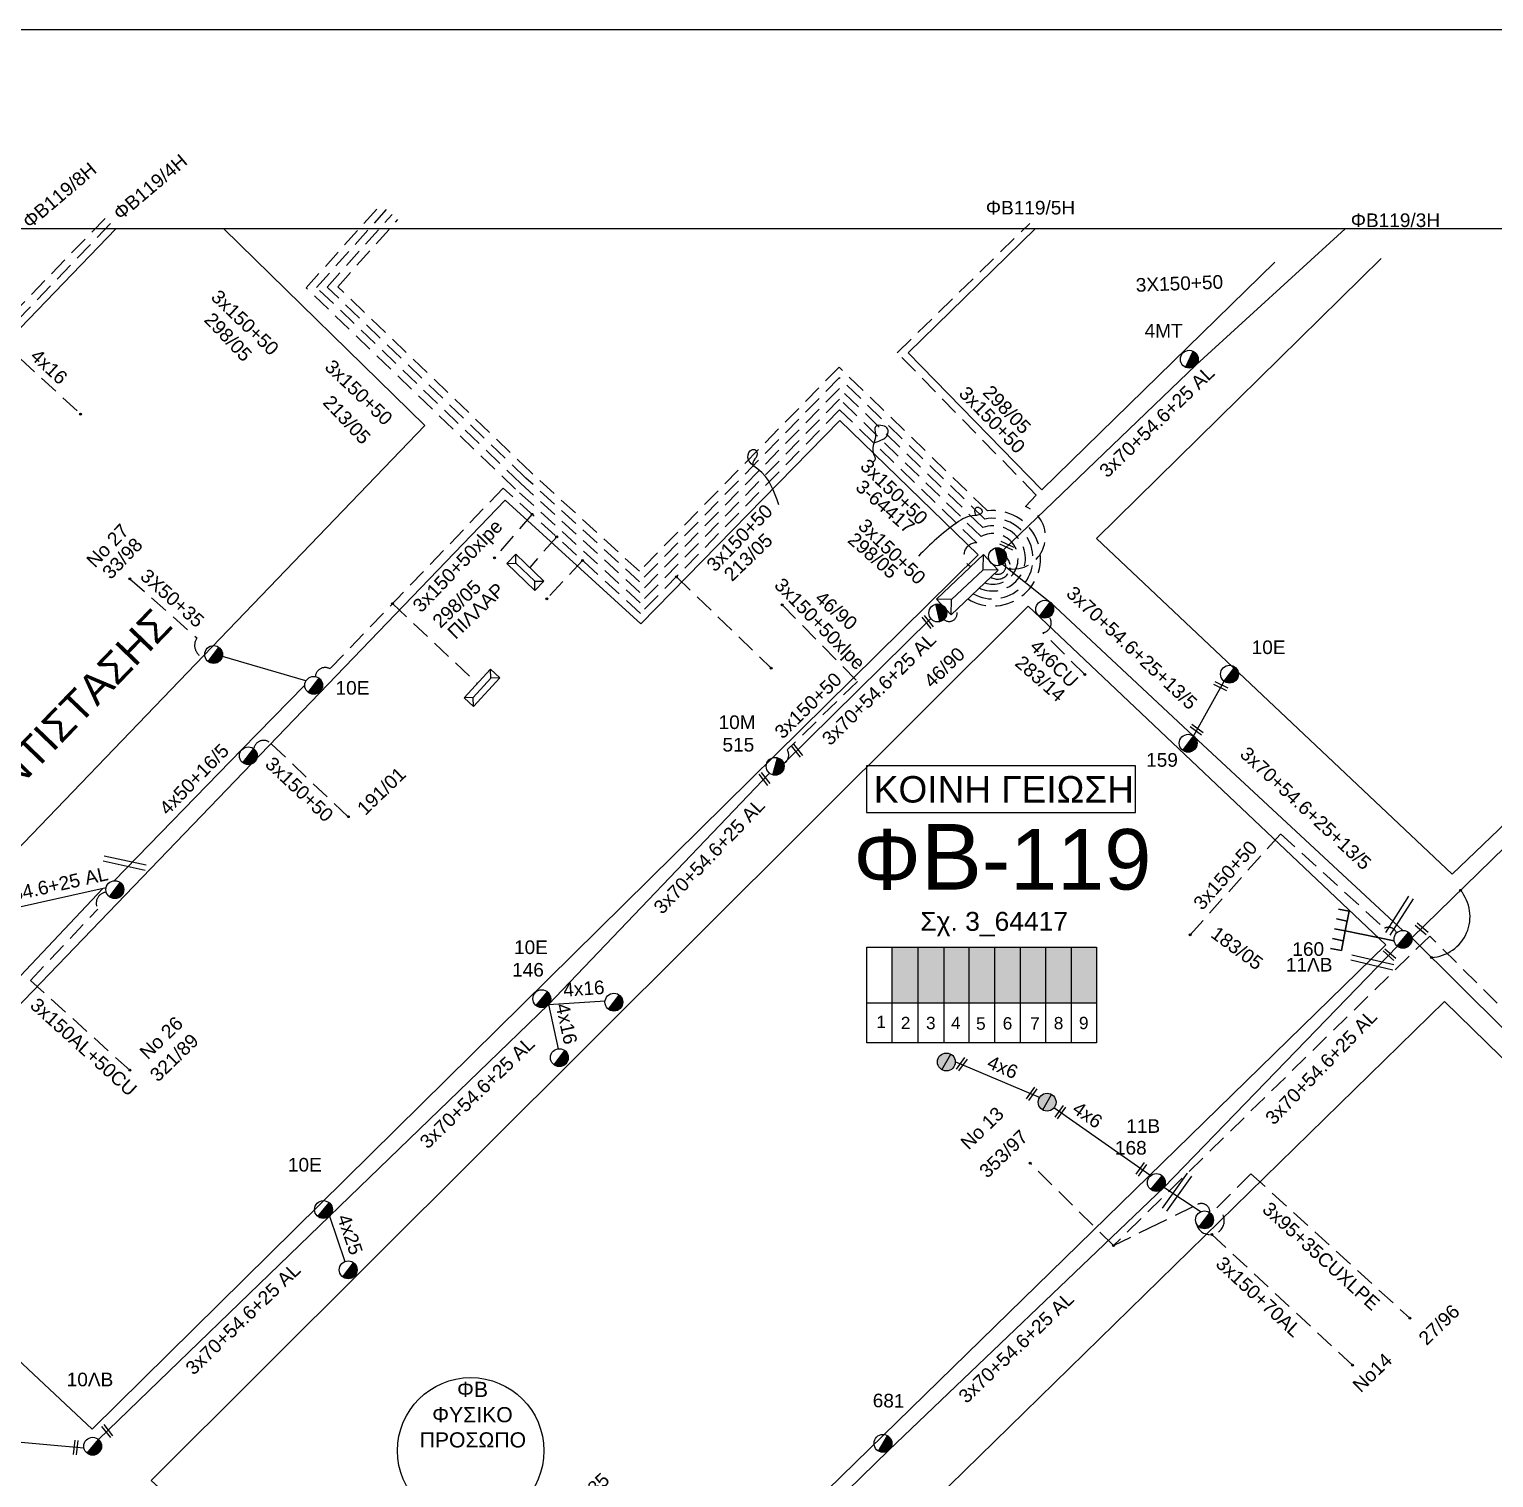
# Model space of a CAD drawing. Header units: millimetres. Extents: x 855 to 3091, y 750 to 2767.
# Drawn here: x 1088.3 to 1281.7, y 1581.1 to 1772.4 of the extents above; entities that cross this region are included whole.
import ezdxf
from ezdxf.enums import TextEntityAlignment as Align

# ---------------------------------------------------------------- set-up
doc = ezdxf.new("R2010")
doc.units = ezdxf.units.MM
doc.linetypes.add('DASHED', pattern=[19.05, 12.7, -6.35])
for name, color, linetype, lineweight in [('3x150+50', 7, 'Continuous', 30), ('3x150+50 XLPE', 7, 'SYN_LINE', 30), ('3x150+70AL', 7, 'DASHED', 30), ('3x150AL+50CU', 7, 'Continuous', 30), ('3X50+35', 7, 'Continuous', 30), ('3x70+54.6+25 AL', 7, 'SYN_LINE', 30), ('3x95+35CUXLPE', 7, 'Continuous', 30), ('3X95+50', 7, 'Continuous', 30), ('4x16', 7, 'Continuous', 30), ('4x25', 7, 'Continuous', 30), ('4x50+16', 7, 'Continuous', 30), ('4x50+16_5', 7, 'Continuous', 30), ('4x50AL', 7, 'Continuous', 30), ('4x6', 7, 'SYN_LINE', 30), ('4x6CU', 7, 'Continuous', 30), ('Υπόβαθρο ΔΕΗ', 7, 'Continuous', 30)]:
    doc.layers.add(name, color=color, linetype=linetype, lineweight=lineweight)
for name, color, linetype in [('3x70+54.6+25+13_5', 7, 'Continuous'), ('Pillar', 7, 'Continuous'), ('Pillar OTE', 7, 'Continuous'), ('TEXT ΚΑΛΩΔΙΩΝ', 7, 'Continuous'), ('Άγνωστα', 7, 'Continuous'), ('Επιγραφές - Σχήματα', 7, 'Continuous'), ('Καλώδια ΧΤ   3x150AL+50CU', 7, 'DASHED'), ('Μηχανική τομή', 7, 'Continuous'), ('Στύλος Ξύλινος', 7, 'Continuous'), ('Στύλος Ξύλινος @ 1', 7, 'Continuous'), ('Στύλος ΦΜ', 7, 'Continuous'), ('Στύλος ΦΜ @ 1', 7, 'Continuous'), ('Συνδέσεις', 7, 'Continuous'), ('Τομή', 7, 'Continuous'), ('Υποσταθμός εναέριος 2 στύλων', 7, 'Continuous'), ('Υποσταθμός πόλεως', 7, 'Continuous')]:
    doc.layers.add(name, color=color, linetype=linetype)
doc.styles.add('arial', font='arial.ttf')
doc.styles.get("Standard").update_dxf_attribs({"font": 'arial.ttf'})
doc.linetypes.add('SYN_LINE', pattern='A,0.5,-0.0001,["/\\/\\/\\/",Standard,S=0.1,R=0,X=0,Y=-0.05],-0.25', length=0.7501)

# ---------------------------------------------------------------- blocks, each defined once
blk = doc.blocks.new('ΥΠΑΡΧΩΝ ΤΣΙΜΕΝΤΕΝΙΟΣ ΣΤΥΛΟΣ')
at = {"layer": 'Στύλος ΦΜ'}
blk.add_hatch(color=7, dxfattribs=at).paths.add_polyline_path([(-1.29, -2.28, 0.574793), (2.62, 0, 0.268822), (1.3, 2.27)])
at = {"layer": 'Στύλος ΦΜ', "color": 7}
blk.add_line((-1.29, -2.28), (1.3, 2.27), dxfattribs=at)
blk.add_circle((0, 0), 2.62, dxfattribs=at)
at = {"layer": 'Στύλος ΦΜ', "flags": 4}
for tag, p in [('ΑΡΙΘΜΟΣ', (-4.68, 8.05)), ('ΤΥΠΟΣ', (-4.91, 3.03))]:
    blk.add_attdef(tag, p, '', height=4, dxfattribs=at)
blk = doc.blocks.new('ΥΠΟΣΤΑΘΜΟΣ ΕΝΑΕΡΙΟΣ ΕΠΙ 2 ΣΤΥΛΩΝ')
at = {"layer": 'Υποσταθμός εναέριος 2 στύλων', "linetype": 'Continuous'}
for points in [[(-11.97, -2.11, 0.574793), (-8.45, -0.07, 0.268822), (-9.64, 1.98)], [(9.68, -2.15, 0.574793), (13.19, -0.1, 0.268822), (12.01, 1.95)]]:
    blk.add_hatch(color=256, dxfattribs=at).paths.add_polyline_path(points)
for p, q in [((-11.97, -2.11), (-9.64, 1.98)), ((9.68, -2.15), (12.01, 1.95))]:
    blk.add_line(p, q, dxfattribs=at)
for centre in [(-10.81, -0.07), (10.84, -0.1)]:
    blk.add_circle(centre, 2.36, dxfattribs=at)
at = {"layer": 'Υποσταθμός πόλεως', "linetype": 'Continuous', "ltscale": 40}
blk.add_lwpolyline([(-8.57, 2.82), (8.57, 2.82), (8.57, -2.82), (-8.57, -2.82)], close=True, dxfattribs=at)
for points in [[(-5.75, 0), (-8.57, 2.82)], [(-8.57, -2.82), (-5.75, 0)], [(-5.75, 0), (5.75, 0)], [(5.75, 0), (8.57, 2.82)], [(8.57, -2.82), (5.75, 0)]]:
    blk.add_lwpolyline(points, dxfattribs=at)
at = {"layer": 'Υποσταθμός εναέριος 2 στύλων', "ltscale": 40, "flags": 1}
for tag, p in [('ΜΕΤΑΣΧΗΜΑΤΙΣΜΟΣ', (14.09, 2.51)), ('ΙΣΧΥΣ', (14.07, -0.28)), ('ΑΡΙΘΜΟΣ', (14.19, -3))]:
    blk.add_attdef(tag, p, '', height=1.8, dxfattribs=at)
blk = doc.blocks.new('ΥΠΑΡΧΩΝ ΞΥΛΙΝΟΣ ΣΤΥΛΟΣ')
at = {"layer": 'Στύλος Ξύλινος'}
h = blk.add_hatch(color=7, dxfattribs=at)
h.paths.add_polyline_path([(-2.62, 0, 0.270008), (-1.29, -2.28), (1.3, 2.27, 0.576266)])
h.paths.add_polyline_path([(-1.29, -2.28, 0.574793), (2.62, 0, 0.268822), (1.3, 2.27)])
at = {"layer": 'Στύλος Ξύλινος', "color": 7}
blk.add_line((-1.29, -2.28), (1.3, 2.27), dxfattribs=at)
blk.add_circle((0, 0), 2.62, dxfattribs=at)
at = {"layer": 'Στύλος Ξύλινος', "flags": 4}
for tag, p in [('ΑΡΙΘΜΟΣ', (-4.91, 8.6)), ('ΤΥΠΟΣ', (-4.85, 3.39))]:
    blk.add_attdef(tag, p, '', height=4, dxfattribs=at)
blk = doc.blocks.new('ΜΗΧΑΝΙΚΗ ΤΟΜΗ')
at = {"layer": 'Μηχανική τομή', "ltscale": 40}
for p, q in [((-1.89, 0.78), (5.69, 0.78)), ((-1.89, -0.77), (5.69, -0.77))]:
    blk.add_line(p, q, dxfattribs=at)
blk = doc.blocks.new('ΤΟΜΗ')
at = {"layer": 'Τομή', "ltscale": 40}
for p, q in [((-5.68, 0), (17.06, 0)), ((-5.68, -2.77), (17.06, -2.77))]:
    blk.add_line(p, q, dxfattribs=at)
blk = doc.blocks.new('_ΣΥΝΔΕΣΗ')
at = {"layer": 'Συνδέσεις', "linetype": 'SYN_LINE', "ltscale": 40}
blk.add_hatch(color=256, dxfattribs=at).paths.add_polyline_path([(0.5, -0.01, 1), (-0.5, -0.01, 1)])
at = {"layer": 'Συνδέσεις'}
blk.add_circle((0, -0.01), 0.5, dxfattribs=at)
blk = doc.blocks.new('A$C6B443C3E')
at = {"layer": 'Υπόβαθρο ΔΕΗ', "lineweight": 30, "ltscale": 0.1}
for p, q in [((-2.17, 7.75), (-1.78, 6.34)), ((-0.89, 8.1), (-0.5, 6.7)), ((0.38, 8.46), (0.78, 7.06)), ((-4.73, 7.03), (-4.33, 5.62)), ((-3.45, 7.39), (-3.06, 5.98))]:
    blk.add_line(p, q, dxfattribs=at)
for points in [[(-1.78, 6.34), (-4.33, 5.62)], [(0.78, 7.06), (-1.78, 6.34)], [(0, 0), (-1.78, 6.34)]]:
    blk.add_lwpolyline(points, dxfattribs=at)
blk = doc.blocks.new('Pillar')
at = {"layer": 'Υποσταθμός πόλεως', "linetype": 'Continuous', "ltscale": 40}
blk.add_lwpolyline([(-8.57, 2.82), (8.57, 2.82), (8.57, -2.82), (-8.57, -2.82)], close=True, dxfattribs=at)
for points in [[(-5.75, 0), (-8.57, 2.82)], [(-8.57, -2.82), (-5.75, 0)], [(-5.75, 0), (5.75, 0)], [(5.75, 0), (8.57, 2.82)], [(8.57, -2.82), (5.75, 0)]]:
    blk.add_lwpolyline(points, dxfattribs=at)
at = {"layer": 'Pillar', "ltscale": 40}
blk.add_attdef('PILLAR', (-5.74, 3.71), '', height=2.52, dxfattribs=at)

msp = doc.modelspace()

# ---------------------------------------------------------------- hatches: boundary and pattern name
at = {"layer": 'Καλώδια ΧΤ   3x150AL+50CU', "linetype": 'DASHED', "lineweight": -3, "ltscale": 0.2}
h = msp.add_hatch(color=5, dxfattribs=at)
h.dxf.hatch_style = 1
h.paths.add_polyline_path([(1205.73, 1651.21), (1202.29, 1651.21), (1202.29, 1643.85), (1205.73, 1643.84)])
h = msp.add_hatch(color=133, dxfattribs=at)
h.dxf.hatch_style = 1
h.paths.add_polyline_path([(1205.73, 1643.84), (1209.17, 1643.84), (1209.17, 1651.21), (1205.73, 1651.21)])
h = msp.add_hatch(color=173, dxfattribs=at)
h.dxf.hatch_style = 1
h.paths.add_polyline_path([(1212.47, 1651.21), (1209.17, 1651.21), (1209.17, 1643.84), (1212.46, 1643.84)])
h = msp.add_hatch(color=85, dxfattribs=at)
h.dxf.hatch_style = 1
h.paths.add_polyline_path([(1215.85, 1651.21), (1212.47, 1651.21), (1212.46, 1643.84), (1215.85, 1643.83)])
h = msp.add_hatch(color=30, dxfattribs=at)
h.dxf.hatch_style = 1
h.paths.add_polyline_path([(1215.85, 1643.83), (1219.25, 1643.83), (1219.25, 1651.21), (1215.85, 1651.21)])
h = msp.add_hatch(color=6, dxfattribs=at)
h.dxf.hatch_style = 1
h.paths.add_polyline_path([(1219.25, 1643.83), (1222.64, 1643.83), (1222.64, 1651.21), (1219.25, 1651.21)])
h = msp.add_hatch(color=62, dxfattribs=at)
h.dxf.hatch_style = 1
h.paths.add_polyline_path([(1222.58, 1643.83), (1225.98, 1643.83), (1225.98, 1651.21), (1222.58, 1651.21)])
h = msp.add_hatch(color=1, dxfattribs=at)
h.dxf.hatch_style = 1
h.paths.add_polyline_path([(1225.9, 1643.83), (1229.3, 1643.83), (1229.3, 1651.2), (1225.9, 1651.2)])

# ---------------------------------------------------------------- linework, layer by layer
at = {"lineweight": -3, "ltscale": 0.2}
msp.add_circle((1146.64, 1584.67), 9.67, dxfattribs=at)
at = {"layer": '3x150+50', "color": 6, "linetype": 'DASHED', "lineweight": -3, "ltscale": 0.2}
msp.add_lwpolyline([(1214.53, 1699.3, 1.505592), (1214.05, 1705.44), (1195.35, 1723.57), (1169.03, 1696.66), (1152.56, 1711.69), (1124.9, 1738.27), (1134.76, 1749.28)], format="xyb", dxfattribs=at)
at = {"layer": '3x150+50', "color": 173, "linetype": 'DASHED', "lineweight": -3, "ltscale": 0.2}
msp.add_lwpolyline([(1213.8, 1698.62, 1.463363), (1214.26, 1706.63), (1195.33, 1724.98), (1168.99, 1698.05), (1153.24, 1712.42), (1126.29, 1738.32), (1135.51, 1748.61)], format="xyb", dxfattribs=at)
msp.add_lwpolyline([(1099.06, 1746.75), (1062.96, 1709.29)], dxfattribs=at)
at = {"layer": '3x150+50', "color": 62, "linetype": 'DASHED', "lineweight": -3, "ltscale": 0.2}
msp.add_lwpolyline([(1213, 1697.86, 1.431057), (1214.56, 1707.73), (1195.31, 1726.39), (1168.95, 1699.44), (1153.93, 1713.15), (1127.68, 1738.37), (1136.25, 1747.95)], format="xyb", dxfattribs=at)
at = {"layer": '3x150+50', "color": 1, "linetype": 'DASHED', "lineweight": -3, "ltscale": 0.2}
msp.add_lwpolyline([(1212.29, 1697.19, 1.403926), (1214.88, 1708.81), (1195.29, 1727.8), (1168.91, 1700.83), (1154.61, 1713.88), (1129.07, 1738.42), (1137, 1747.28)], format="xyb", dxfattribs=at)
at = {"layer": '3x150+50', "color": 85, "linetype": 'DASHED', "lineweight": -3, "ltscale": 0.2}
for points in [[(1217.85, 1701.14, 0.858843), (1219.9, 1709.38), (1221.33, 1710.9), (1202.98, 1729.7), (1220.48, 1746.78)], [(1217.38, 1702.66, -0.903209), (1215.33, 1700.06, -0.749148)], [(1241.66, 1652.83), (1253.6, 1666.16), (1267.32, 1653.68, -0.463946), (1268.92, 1653.05, 17.763362)]]:
    msp.add_lwpolyline(points, format="xyb", dxfattribs=at)
at = {"layer": '3x150+50', "lineweight": -3}
msp.add_lwpolyline([(876.93, 763.69), (2934.6, 763.16), (2934.6, 1746.06), (876.93, 1746.06)], close=True, dxfattribs=at)
at = {"layer": '3x150+50', "color": 30, "linetype": 'DASHED', "lineweight": -3, "ltscale": 0.2}
for points in [[(1212.71, 1701.46, -0.807142), (1213.47, 1704.6), (1195.36, 1722.15), (1169.07, 1695.27), (1150.94, 1711.81), (1128.05, 1687.96, 0.541778), (1126.11, 1686.92, -1.400653)], [(1130.47, 1668.42), (1120.02, 1678.28, 0.541859), (1117.99, 1677.41, 1.926436)]]:
    msp.add_lwpolyline(points, format="xyb", dxfattribs=at)
for points in [[(1157.99, 1705.38), (1154.43, 1701.32)], [(1161.42, 1702.25), (1156.68, 1697.21)], [(1173.8, 1700.1), (1186.33, 1688.03)], [(1136.3, 1696.56), (1147.51, 1686)]]:
    msp.add_lwpolyline(points, dxfattribs=at)
at = {"layer": '3x150+50', "color": 133, "linetype": 'DASHED', "lineweight": -3, "ltscale": 0.2}
msp.add_lwpolyline([(1217.14, 1702.04, -0.749148), (1215.83, 1700.53, 1.66659)], format="xyb", dxfattribs=at)
at = {"layer": '3x150+50', "color": 5, "linetype": 'DASHED', "lineweight": -3, "ltscale": 0.2}
for points in [[(1187.77, 1696.4), (1197.71, 1686.29), (1188.44, 1677.25, -0.434404), (1187.97, 1675.44, -56.682921)], [(1209.12, 1694.47, 0.829244), (1210.76, 1695.75, 12.220466)]]:
    msp.add_lwpolyline(points, format="xyb", dxfattribs=at)
at = {"layer": '3x150+50', "color": 151, "linetype": 'DASHED', "lineweight": -3, "ltscale": 0.2}
msp.add_lwpolyline([(1231.52, 1611.77), (1236.28, 1614.1), (1242.63, 1617.21, -0.576508), (1244.27, 1616.12, -0.689819)], format="xyb", dxfattribs=at)
at = {"layer": '3x150+50 XLPE', "color": 151, "linetype": 'DASHED', "lineweight": -3, "ltscale": 0.2}
msp.add_lwpolyline([(1341.87, 1581.52), (1341.7, 1584.73), (1273.29, 1652.65), (1231.52, 1611.77), (1220.52, 1622.67)], dxfattribs=at)
at = {"layer": '3x150+70AL', "color": 151, "linetype": 'DASHED', "lineweight": -3, "ltscale": 0.2}
msp.add_lwpolyline([(1244.51, 1613.23), (1263.09, 1595.98)], dxfattribs=at)
at = {"layer": '3x150AL+50CU', "color": 6, "linetype": 'DASHED', "lineweight": -3, "ltscale": 0.2}
msp.add_lwpolyline([(1101.6, 1634.93), (1088.49, 1646.8), (1097.4, 1656.21, -0.551087), (1098.51, 1658.46, 18.822179)], format="xyb", dxfattribs=at)
at = {"layer": '3X50+35', "color": 30, "linetype": 'DASHED', "lineweight": -3, "ltscale": 0.2}
msp.add_lwpolyline([(1101.63, 1699.85), (1110.47, 1692.03, 0.544619), (1111.61, 1689.35, -17.364988)], format="xyb", dxfattribs=at)
at = {"layer": '3x70+54.6+25 AL', "color": 133, "linetype": 'SYN_LINE', "lineweight": -3, "ltscale": 15}
msp.add_lwpolyline([(1216.98, 1703.64), (1242.47, 1728.12), (1262.15, 1746.06)], dxfattribs=at)
at = {"layer": '3x70+54.6+25 AL', "color": 5, "linetype": 'SYN_LINE', "lineweight": -3, "ltscale": 15}
for points in [[(1187.97, 1675.44), (1207.41, 1694.59)], [(1097.46, 1586.18), (1127.98, 1615.65), (1156.91, 1643.61), (1186.1, 1674.17)]]:
    msp.add_lwpolyline(points, dxfattribs=at)
at = {"layer": '3x70+54.6+25 AL', "color": 30, "linetype": 'SYN_LINE', "lineweight": -3, "ltscale": 15}
for points in [[(1124.88, 1686.35), (1113.84, 1689.6)], [(1270.93, 1652.4), (1295.61, 1676.52)]]:
    msp.add_lwpolyline(points, dxfattribs=at)
at = {"layer": '3x70+54.6+25 AL', "color": 85, "linetype": 'SYN_LINE', "lineweight": -3, "ltscale": 10}
msp.add_lwpolyline([(1242.11, 1679.06), (1246.14, 1686.31)], dxfattribs=at)
at = {"layer": '3x70+54.6+25 AL', "color": 6, "linetype": 'SYN_LINE', "lineweight": -3, "ltscale": 15}
for points in [[(1080.29, 1655.01), (1098.49, 1659.06)], [(1172.53, 1556.13), (1201.84, 1584.74), (1238.16, 1619.43), (1269.02, 1651.32)]]:
    msp.add_lwpolyline(points, dxfattribs=at)
at = {"layer": '3x70+54.6+25 AL', "color": 133, "linetype": 'SYN_LINE', "lineweight": -3, "ltscale": 7}
msp.add_lwpolyline([(1243.13, 1616.19), (1238.16, 1619.43)], dxfattribs=at)
at = {"layer": '3x70+54.6+25+13_5', "color": 85, "linetype": 'SYN_LINE', "lineweight": -3, "ltscale": 15}
msp.add_lwpolyline([(1216.88, 1701.78), (1223.16, 1696.76), (1242.11, 1679.06), (1269.73, 1653.41)], dxfattribs=at)
at = {"layer": '3x70+54.6+25+13_5', "color": 30, "linetype": 'SYN_LINE', "lineweight": -3, "ltscale": 15}
msp.add_lwpolyline([(1341.1, 1582.25), (1318.11, 1606.54), (1295.64, 1627.91), (1270.93, 1652.4)], dxfattribs=at)
at = {"layer": '3x95+35CUXLPE', "color": 151, "linetype": 'DASHED', "lineweight": -3, "ltscale": 0.2}
msp.add_lwpolyline([(1242.45, 1614.78, 1.60478), (1245.18, 1616.74), (1249.67, 1621.27), (1270.69, 1602.18)], format="xyb", dxfattribs=at)
at = {"layer": '3X95+50', "color": 2, "linetype": 'DASHED', "lineweight": -3, "ltscale": 0.2}
msp.add_lwpolyline([(1098.34, 1747.45), (1062.42, 1710.17)], dxfattribs=at)
at = {"layer": '4x16', "color": 173, "linetype": 'DASHED', "lineweight": -3, "ltscale": 0.2}
msp.add_lwpolyline([(1084.36, 1731.49), (1095.11, 1721.6)], dxfattribs=at)
at = {"layer": '4x16', "color": 5, "linetype": 'SYN_LINE', "lineweight": -3, "ltscale": 8}
msp.add_lwpolyline([(1156.91, 1643.61), (1164.39, 1644.12)], dxfattribs=at)
at = {"layer": '4x16', "color": 5, "linetype": 'SYN_LINE', "lineweight": -3, "ltscale": 7}
msp.add_lwpolyline([(1156.91, 1643.61), (1158.17, 1637.76)], dxfattribs=at)
at = {"layer": '4x25', "color": 30, "linetype": 'DASHED', "lineweight": -3, "ltscale": 0.2}
msp.add_lwpolyline([(1154.73, 1708.35), (1149.78, 1702.62)], dxfattribs=at)
at = {"layer": '4x25', "color": 5, "linetype": 'SYN_LINE', "lineweight": -3, "ltscale": 8}
msp.add_lwpolyline([(1127.98, 1615.65), (1130.03, 1609.67)], dxfattribs=at)
at = {"layer": '4x50+16', "color": 5, "linetype": 'Continuous', "lineweight": -3, "ltscale": 0.2}
msp.add_lwpolyline([(1066.71, 1587.65), (1095.55, 1585.06)], dxfattribs=at)
at = {"layer": '4x50+16_5', "color": 30, "linetype": 'Continuous', "lineweight": -3, "ltscale": 0.2}
msp.add_lwpolyline([(1124.72, 1685.8), (1116.43, 1677.29), (1099.56, 1659.96)], dxfattribs=at)
at = {"layer": '4x50+16_5', "color": 173, "linetype": 'Continuous', "lineweight": -3, "ltscale": 0.2}
msp.add_lwpolyline([(1047.05, 1605.36), (1072.62, 1631.99), (1098.03, 1658.95)], dxfattribs=at)
at = {"layer": '4x6', "color": 6, "linetype": 'SYN_LINE', "lineweight": -3, "ltscale": 15}
for points in [[(1221.77, 1631.35), (1210.64, 1636.04)], [(1236.31, 1621.06), (1223.67, 1629.97)]]:
    msp.add_lwpolyline(points, dxfattribs=at)
at = {"layer": '4x6CU', "color": 85, "linetype": 'DASHED', "lineweight": -3, "ltscale": 0.2}
msp.add_lwpolyline([(1227.74, 1687.19), (1222.2, 1692.71, 0.549761), (1223.06, 1694.81, -2.002853)], format="xyb", dxfattribs=at)
at = {"layer": 'Pillar OTE', "lineweight": -3, "ltscale": 40}
for points in [[(1198.96, 1638.57), (1198.96, 1651.21), (1229.29, 1651.21), (1229.29, 1638.54), (1198.96, 1638.57)], [(1202.29, 1638.56), (1202.29, 1651.21)], [(1205.73, 1638.56), (1205.73, 1651.21)], [(1209.17, 1638.56), (1209.17, 1651.21)], [(1212.46, 1638.55), (1212.47, 1651.21)], [(1215.85, 1638.55), (1215.85, 1651.21)], [(1219.25, 1638.55), (1219.25, 1651.21)], [(1222.58, 1638.54), (1222.58, 1651.21)], [(1225.97, 1638.54), (1225.97, 1651.21)], [(1198.96, 1643.85), (1229.29, 1643.82)]]:
    msp.add_lwpolyline(points, dxfattribs=at)
at = {"layer": 'Επιγραφές - Σχήματα', "lineweight": -3}
msp.add_lwpolyline([(854.53, 1772.42), (3089.94, 1772.28), (3090.64, 753.14), (854.53, 753.28)], close=True, dxfattribs=at)
at = {"layer": 'Επιγραφές - Σχήματα', "color": 190, "lineweight": -3}
msp.add_lwpolyline([(1198.92, 1668.96), (1234.43, 1668.96), (1234.43, 1675.14), (1198.92, 1675.14)], close=True, dxfattribs=at)
at = {"layer": 'Υπόβαθρο ΔΕΗ', "lineweight": -3}
for points in [[(1114.02, 1746.06), (1140.57, 1720.1), (1038.92, 1614.35), (1020.9, 1630.57), (1034.16, 1644), (1016.93, 1660.07), (1099.78, 1746.06)], [(1221.18, 1746.06), (1204.4, 1729.68), (1222.05, 1711.6), (1252.85, 1741.67)], [(1266.89, 1742.14), (1229.3, 1705.17), (1276.27, 1660.83), (1365.32, 1746.06)], [(1120.79, 1565.82), (1104.43, 1580.75), (1220.26, 1696.21), (1267.48, 1651.48), (1138.36, 1525.45), (1107.77, 1553.43), (1120.79, 1565.82)]]:
    msp.add_lwpolyline(points, dxfattribs=at)
for points in [[(1195.38, 1720.74), (1213.67, 1703.02), (1096.66, 1587.53), (1078.95, 1604.08), (1065.67, 1589.75), (1049.7, 1604.8), (1151.19, 1710.23), (1169.11, 1693.88)], [(1275.23, 1644.01), (1332.72, 1587.94), (1206.13, 1463.97), (1146.47, 1518.1)]]:
    msp.add_lwpolyline(points, close=True, dxfattribs=at)
msp.add_arc((1273.21, 1655.23), 5.41, 273.3578, 39.7445, dxfattribs=at)
for points in [[(1199.86, 1717.8), (1200.9, 1718.18), (1201.18, 1718.33), (1201.67, 1718.83), (1201.7, 1719.66), (1201.08, 1720.06), (1200.08, 1719.93), (1200.1, 1718.96), (1199.9, 1717.76), (1199.8, 1716.47), (1200.03, 1715.53), (1199.77, 1715.27)], [(1187.35, 1709.6), (1184.58, 1714.34), (1183.33, 1715.57), (1183.55, 1716.76), (1184.15, 1716.9), (1184.44, 1716.11), (1183.93, 1715.27), (1183.95, 1714.77)], [(1213.41, 1708.17), (1213.26, 1708.98), (1213.48, 1709.29), (1213.92, 1709.16), (1214.17, 1708.63), (1213.91, 1708.36), (1213.26, 1708.2), (1213.21, 1708.2), (1210.78, 1707.21), (1205.76, 1702.85)]]:
    msp.add_spline(points, degree=3, dxfattribs=at)

# ---------------------------------------------------------------- block references
at = {"layer": '3x150AL+50CU', "color": 7, "linetype": 'Continuous', "lineweight": -3, "ltscale": 0.2, "xscale": 0.3, "yscale": 0.3}
for p, rotation in [((1153.85, 1700.7), 316.303525086432), ((1148.13, 1685.43), 47.3667541109788)]:
    msp.add_blockref('Pillar', p, dxfattribs=dict(at, rotation=rotation))
at = {"layer": '4x50AL', "color": 1, "lineweight": -3, "ltscale": 0.1, "rotation": 62.90201471063845}
msp.add_blockref('A$C6B443C3E', (1268.6, 1652.03), dxfattribs=at)
at = {"layer": 'Μηχανική τομή', "lineweight": -3, "zscale": 0.4999999999999997}
for p, xscale, yscale, rotation in [((1217.89, 1704), 0.2499999999999999, 0.2499999999999999, 154.727553071548), ((1207.31, 1693.77), 0.2499999999999999, 0.2499999999999999, 128.0730256718264), ((1246.17, 1685.44), 0.2499999999999999, 0.2499999999999999, 154.727553071548), ((1242.9, 1679.62), 0.2499999999999999, 0.2499999999999999, 143.8053191136765), ((1190.05, 1676.77), 0.2499999999999999, 0.2499999999999999, 128.0730256718264), ((1185.75, 1673.04), 0.2499999999999999, 0.2499999999999999, 128.0730256718264), ((1271.87, 1653.95), 0.2499999999999999, 0.2499999999999999, 318.8296146482116), ((1267.61, 1650.52), 0.2499999999999999, 0.2499999999999999, 318.8296146482116), ((1211.75, 1636.11), 0.25, 0.25, 234.3594431294198), ((1220.98, 1632.22), 0.25, 0.25, 234.3594431294198), ((1224.77, 1629.77), 0.25, 0.25, 234.3594431294198), ((1235.46, 1622.23), 0.25, 0.25, 234.3594431294198), ((1098.95, 1586.9), 0.2499999999999999, 0.2499999999999999, 128.0730256718264), ((1094.44, 1584.62), 0.2499999999999999, 0.2499999999999999, 84.07094367958229)]:
    msp.add_blockref('ΜΗΧΑΝΙΚΗ ΤΟΜΗ', p, dxfattribs=dict(at, xscale=xscale, yscale=yscale, rotation=rotation))
at = {"layer": 'Στύλος Ξύλινος @ 1', "lineweight": -3, "ltscale": 40, "xscale": 0.4499999999998181, "yscale": 0.4499999999998181, "zscale": 0.4499999999998181}
for p in [(1209.46, 1636.03), (1222.76, 1630.71)]:
    msp.add_blockref('ΥΠΑΡΧΩΝ ΞΥΛΙΝΟΣ ΣΤΥΛΟΣ', p, dxfattribs=at)
at = {"layer": 'Στύλος ΦΜ @ 1', "lineweight": -3, "ltscale": 40}
ref = msp.add_blockref('ΥΠΑΡΧΩΝ ΤΣΙΜΕΝΤΕΝΙΟΣ ΣΤΥΛΟΣ', (1241.54, 1728.84), dxfattribs=dict(at, xscale=0.4499999999998183, yscale=0.4499999999998183, zscale=0.4499999999998183, rotation=4.887967202394342))
ref.add_attrib('ΤΥΠΟΣ', '4MT', (1235.64, 1731.71), dxfattribs={"layer": 'Στύλος ΦΜ', "height": 1.8, "flags": 4})
at = {"layer": 'Στύλος ΦΜ @ 1', "lineweight": -3, "ltscale": 40, "xscale": 0.4499999999998181, "yscale": 0.4499999999998181, "zscale": 0.4499999999998181, "rotation": 352.5021454697022}
for p in [(1222.45, 1695.82), (1112.68, 1689.84), (1117.27, 1676.47), (1099.64, 1658.79), (1165.55, 1643.92), (1158.35, 1636.6), (1243.55, 1615.18), (1130.46, 1608.57)]:
    msp.add_blockref('ΥΠΑΡΧΩΝ ΤΣΙΜΕΝΤΕΝΙΟΣ ΣΤΥΛΟΣ', p, dxfattribs=at)
at = {"layer": 'Στύλος ΦΜ @ 1', "lineweight": -3, "ltscale": 40}
ref = msp.add_blockref('ΥΠΑΡΧΩΝ ΤΣΙΜΕΝΤΕΝΙΟΣ ΣΤΥΛΟΣ', (1246.85, 1687.25), dxfattribs=dict(at, xscale=0.4499999999998181, yscale=0.4499999999998181, zscale=0.4499999999998181, rotation=352.5021454697022))
ref.add_attrib('ΤΥΠΟΣ', '10E', (1249.78, 1689.9), dxfattribs={"layer": 'Στύλος ΦΜ', "height": 1.8, "flags": 4})
ref = msp.add_blockref('ΥΠΑΡΧΩΝ ΤΣΙΜΕΝΤΕΝΙΟΣ ΣΤΥΛΟΣ', (1125.9, 1685.77), dxfattribs=dict(at, xscale=0.4499999999998181, yscale=0.4499999999998181, zscale=0.4499999999998181, rotation=352.5021454697022))
ref.add_attrib('ΤΥΠΟΣ', '10E', (1128.78, 1684.54), dxfattribs={"layer": 'Στύλος ΦΜ', "height": 1.8, "flags": 4})
ref = msp.add_blockref('ΥΠΑΡΧΩΝ ΤΣΙΜΕΝΤΕΝΙΟΣ ΣΤΥΛΟΣ', (1186.85, 1675.08), dxfattribs=dict(at, xscale=0.449999999999818, yscale=0.449999999999818, zscale=0.449999999999818, rotation=14.55687482474419))
ref.add_attrib('ΤΥΠΟΣ', '515', (1179.89, 1677.03), dxfattribs={"layer": 'Στύλος ΦΜ', "height": 1.8, "flags": 4})
ref.add_attrib('ΑΡΙΘΜΟΣ', '10M', (1179.37, 1680), dxfattribs={"layer": 'Στύλος ΦΜ', "height": 1.8, "flags": 4})
ref = msp.add_blockref('ΥΠΑΡΧΩΝ ΤΣΙΜΕΝΤΕΝΙΟΣ ΣΤΥΛΟΣ', (1241.39, 1678.12), dxfattribs=dict(at, xscale=0.4499999999998181, yscale=0.4499999999998181, zscale=0.4499999999998181, rotation=352.5021454697022))
ref.add_attrib('ΤΥΠΟΣ', '159', (1235.84, 1675.02), dxfattribs={"layer": 'Στύλος ΦΜ', "height": 1.8, "flags": 4})
ref = msp.add_blockref('ΥΠΑΡΧΩΝ ΤΣΙΜΕΝΤΕΝΙΟΣ ΣΤΥΛΟΣ', (1156.02, 1644.38), dxfattribs=dict(at, xscale=0.449999999999818, yscale=0.449999999999818, zscale=0.449999999999818, rotation=350.1455254673131))
ref.add_attrib('ΤΥΠΟΣ', '146', (1152.1, 1647.3), dxfattribs={"layer": 'Στύλος ΦΜ', "height": 1.8, "flags": 4})
ref.add_attrib('ΑΡΙΘΜΟΣ', '10E', (1152.36, 1650.28), dxfattribs={"layer": 'Στύλος ΦΜ', "height": 1.8, "flags": 4})
ref = msp.add_blockref('ΥΠΑΡΧΩΝ ΤΣΙΜΕΝΤΕΝΙΟΣ ΣΤΥΛΟΣ', (1269.76, 1652.23), dxfattribs=dict(at, xscale=0.449999999999818, yscale=0.449999999999818, zscale=0.449999999999818, rotation=350.1455254673131))
ref.add_attrib('ΤΥΠΟΣ', '160', (1255.15, 1650.04), dxfattribs={"layer": 'Στύλος ΦΜ', "height": 1.8, "flags": 4})
ref.add_attrib('ΑΡΙΘΜΟΣ', '11ΛB', (1254.3, 1647.97), dxfattribs={"layer": 'Στύλος ΦΜ', "height": 1.8, "flags": 4})
ref = msp.add_blockref('ΥΠΑΡΧΩΝ ΤΣΙΜΕΝΤΕΝΙΟΣ ΣΤΥΛΟΣ', (1237.19, 1620.1), dxfattribs=dict(at, xscale=0.449999999999818, yscale=0.449999999999818, zscale=0.449999999999818, rotation=350.1455254673131))
ref.add_attrib('ΤΥΠΟΣ', '168', (1231.72, 1623.79), dxfattribs={"layer": 'Στύλος ΦΜ', "height": 1.8, "flags": 4})
ref.add_attrib('ΑΡΙΘΜΟΣ', '11B', (1233.22, 1626.66), dxfattribs={"layer": 'Στύλος ΦΜ', "height": 1.8, "flags": 4})
ref = msp.add_blockref('ΥΠΑΡΧΩΝ ΤΣΙΜΕΝΤΕΝΙΟΣ ΣΤΥΛΟΣ', (1127.19, 1616.53), dxfattribs=dict(at, xscale=0.449999999999818, yscale=0.449999999999818, zscale=0.449999999999818, rotation=350.1455254673131))
ref.add_attrib('ΤΥΠΟΣ', '10E', (1122.49, 1621.55), dxfattribs={"layer": 'Στύλος ΦΜ', "height": 1.8, "flags": 4})
ref = msp.add_blockref('ΥΠΑΡΧΩΝ ΤΣΙΜΕΝΤΕΝΙΟΣ ΣΤΥΛΟΣ', (1096.71, 1585.27), dxfattribs=dict(at, xscale=0.449999999999818, yscale=0.449999999999818, zscale=0.449999999999818, rotation=350.1455254673131))
ref.add_attrib('ΤΥΠΟΣ', '10ΛΒ', (1093.28, 1593.19), dxfattribs={"layer": 'Στύλος ΦΜ', "height": 1.8, "flags": 4})
ref = msp.add_blockref('ΥΠΑΡΧΩΝ ΤΣΙΜΕΝΤΕΝΙΟΣ ΣΤΥΛΟΣ', (1201.08, 1585.65), dxfattribs=dict(at, xscale=0.4499999999998182, yscale=0.4499999999998182, zscale=0.4499999999998182, rotation=359.0666319269396))
ref.add_attrib('ΤΥΠΟΣ', '681', (1199.72, 1590.43), dxfattribs={"layer": 'Στύλος ΦΜ', "height": 1.8, "rotation": 359.0666, "flags": 4})
at = {"layer": 'Συνδέσεις', "lineweight": -3, "xscale": 0.25, "yscale": 0.25, "zscale": 0.25}
for p in [(1095.11, 1721.6), (1154.74, 1708.36), (1157.99, 1705.39), (1149.78, 1702.62), (1161.42, 1702.26), (1173.8, 1700.11), (1217.85, 1701.14), (1101.63, 1699.85), (1136.3, 1696.56), (1156.68, 1697.21), (1187.77, 1696.41), (1186.33, 1688.03), (1227.74, 1687.19), (1130.48, 1668.42), (1277.37, 1658.7), (1241.66, 1652.83), (1273.53, 1649.83), (1101.61, 1634.94), (1220.52, 1622.67), (1244.51, 1613.23), (1231.52, 1611.77), (1270.69, 1602.18), (1263.09, 1595.99)]:
    msp.add_blockref('_ΣΥΝΔΕΣΗ', p, dxfattribs=at)
at = {"layer": 'Τομή', "lineweight": -3}
for p, xscale, yscale, zscale, rotation in [((1102.24, 1661.63), 0.2499999999999998, 0.2499999999999998, 0.2499999999999998, 167.5081412655755), ((1268.25, 1654.34), 0.2499999999999999, 0.2499999999999999, 0.2499999999999999, 57.24188496145843), ((1267.02, 1648.49), 0.2499999999999999, 0.2499999999999999, 0.2499999999999999, 166.8199902822076), ((1238.83, 1617.89), 0.2499999999999999, 0.2499999999999999, 0.2499999999999999, 54.29459153691259)]:
    msp.add_blockref('ΤΟΜΗ', p, dxfattribs=dict(at, xscale=xscale, yscale=yscale, zscale=zscale, rotation=rotation))
at = {"layer": 'Υποσταθμός εναέριος 2 στύλων', "lineweight": -3, "xscale": 0.5, "yscale": 0.5, "zscale": 0.5, "rotation": 43.35426273893047}
msp.add_blockref('ΥΠΟΣΤΑΘΜΟΣ ΕΝΑΕΡΙΟΣ ΕΠΙ 2 ΣΤΥΛΩΝ', (1212.23, 1699.07), dxfattribs=at)

# ---------------------------------------------------------------- texts
at = {"lineweight": -3, "ltscale": 40, "insert": (1071.33, 1661.73), "char_height": 4, "width": 77.5648, "attachment_point": 1, "rotation": 46.0659, "style": 'arial'}
msp.add_mtext('EΘN.ANTIΣTAΣHΣ', dxfattribs=at)
at = {"lineweight": -3, "ltscale": 30, "char_height": 1.63, "width": 11.2573, "attachment_point": 1}
for s, insert in [('1', (1200.21, 1642.13)), ('2', (1203.44, 1641.99)), ('3', (1206.77, 1641.99)), ('4', (1210.08, 1641.99)), ('5', (1213.38, 1641.91)), ('6', (1216.9, 1641.94)), ('7', (1220.53, 1641.94)), ('8', (1223.64, 1641.97)), ('9', (1226.97, 1641.99))]:
    msp.add_mtext(s, dxfattribs=dict(at, insert=insert))
at = {"layer": 'TEXT ΚΑΛΩΔΙΩΝ', "linetype": 'Continuous', "lineweight": -3, "ltscale": 0.2}
for s, rotation, p in [('3x150+50', 316.1456, (1116.84, 1733.69)), ('4x16', 317.3621, (1090.95, 1727.87)), ('3x150+50', 316.1456, (1131.86, 1724.46)), ('3x70+54.6+25 AL', 43.8541, (1237.25, 1720.61)), ('3x150+50', 314.3079, (1215.51, 1720.84)), ('3x150+50', 315.8958, (1202.56, 1711.33)), ('3x150+50', 45.6357, (1182.14, 1705.26)), ('3x150+50xlpe', 46.1682, (1144.89, 1701.56)), ('3x150+50', 315.8958, (1202.28, 1703.45)), ('3X50+35', 318.5219, (1107.24, 1697.29)), ('3x150+50xlpe', 314.4942, (1192.76, 1693.9)), ('3x70+54.6+25+13/5', 316.9512, (1233.97, 1690.73)), ('3x70+54.6+25 AL', 44.5607, (1200.55, 1685.31)), ('4x6CU', 315.1264, (1223.7, 1688.67)), ('3x150+50', 44.2954, (1191.19, 1683.11)), ('4x50+16/5', 45.7733, (1110.1, 1673.37)), ('3x70+54.6+25+13/5', 317.1209, (1256.93, 1669.54)), ('3x150+50', 316.6896, (1124.01, 1672.04)), ('3x70+54.6+25 AL', 46.3081, (1178.13, 1663.22)), ('3x150+50', 48.139, (1246.29, 1660.7)), ('3x70+54.6+25 AL', 12.5489, (1089, 1658.79)), ('4x16', 3.9246, (1161.58, 1645.73)), ('3x150AL+50CU', 317.8625, (1095.52, 1638.01)), ('4x16', 282.2207, (1159.3, 1641.07)), ('3x70+54.6+25 AL', 45.9477, (1258.95, 1635.35)), ('3x70+54.6+25 AL', 44.0177, (1147.48, 1631.99)), ('4x6', 337.1306, (1216.9, 1635.35)), ('4x6', 324.7945, (1228.11, 1629.04)), ('3x95+35CUXLPE', 317.7539, (1258.97, 1610.39)), ('4x25', 288.9755, (1130.71, 1613.24)), ('3x150+70AL', 317.1264, (1250.71, 1605.02)), ('3x70+54.6+25 AL', 44.0021, (1116.55, 1602.11)), ('3x70+54.6+25 AL', 43.679, (1218.67, 1598.33))]:
    msp.add_text(s, height=1.8, rotation=rotation, dxfattribs=at).set_placement(p, align=Align.MIDDLE_CENTER)
at = {"layer": 'Άγνωστα', "lineweight": -3, "ltscale": 0.2, "char_height": 1.8, "width": 18.6352, "attachment_point": 1, "rotation": 40.3372, "style": 'arial'}
for s, insert in [('ΦB119/8H', (1087.24, 1747.36)), ('ΦB119/4H', (1099.23, 1748.46))]:
    msp.add_mtext(s, dxfattribs=dict(at, insert=insert))
at = {"layer": 'Άγνωστα', "lineweight": -3, "ltscale": 0.2, "char_height": 1.8, "width": 18.6352, "attachment_point": 1, "style": 'arial'}
for s, insert in [('ΦB119/5H', (1214.67, 1749.76)), ('ΦB119/3H', (1262.87, 1748.1))]:
    msp.add_mtext(s, dxfattribs=dict(at, insert=insert))
at = {"layer": 'Άγνωστα', "lineweight": -3, "ltscale": 40, "char_height": 1.8, "attachment_point": 1, "style": 'arial'}
for s, insert, width, rotation in [('3X150+50', (1234.44, 1739.54), 34.0855, 2.1389), ('298/05', (1112.62, 1735.19), 12.7137, 313.5034), ('298/05', (1215.45, 1725.59), 12.7137, 314), ('213/05', (1128.3, 1724.27), 12.7137, 313.5034), ('3-64417', (1198.51, 1713.09), 12.7137, 318.8299), ('No 27', (1095.71, 1702.43), 12.7137, 46.1709), ('213/05', (1179.89, 1700.67), 12.7137, 44.0714), ('33/98', (1097.8, 1700.9), 12.7137, 46.1709), ('298/05', (1197.47, 1706.13), 12.7137, 318.8299), ('298/05', (1141.4, 1694.51), 12.7137, 44.0714), ('ΠΙΛΛΑΡ', (1143.38, 1693.04), 12.7137, 44.0714), ('46/90', (1193.15, 1698.41), 12.7137, 318.8299), ('46/90', (1206.3, 1686.6), 12.7137, 44.0714), ('283/14', (1219.56, 1689.87), 12.7137, 318.8299), ('191/01', (1131.45, 1669.78), 12.7137, 44.0714), ('183/05', (1245.3, 1654.07), 12.7137, 323.5897), ('No 26', (1102.73, 1637.54), 12.7137, 44.0714), ('321/89', (1104.08, 1634.58), 12.7137, 44.0714), ('No 13', (1211.14, 1625.6), 12.7137, 44.0714), ('353/97', (1213.62, 1621.87), 12.7137, 44.0714), ('27/96', (1271.64, 1599.79), 12.7137, 44.0714), ('No14', (1262.93, 1593.56), 12.7137, 44.0714), ('300/85', (1158.35, 1576.58), 12.7137, 44.0714)]:
    msp.add_mtext(s, dxfattribs=dict(at, insert=insert, width=width, rotation=rotation))
at = {"layer": 'Άγνωστα', "color": 7, "lineweight": -3, "insert": (1206.01, 1655.85), "char_height": 2.5, "width": 4.551914400963142e-14, "attachment_point": 1}
msp.add_mtext('Σχ. 3_64417', dxfattribs=at)
at = {"layer": 'Επιγραφές - Σχήματα', "color": 190, "lineweight": -3, "insert": (1199.87, 1673.79), "char_height": 3.5, "width": 35.1311, "attachment_point": 1}
msp.add_mtext('KOINH ΓΕΙΩΣΗ', dxfattribs=at)
at = {"layer": 'Υπόβαθρο ΔΕΗ', "lineweight": -3, "attachment_point": 1}
for s, insert, char_height, width in [('Φ{\\H1.0833x;B}-119', (1197.17, 1667.46), 8, 84.6573), ('{\\W8.64836; }ΦΒ \\P{\\W4.42067; }ΦΥΣΙΚΟ \\P{\\W2.28183; }ΠΡΟΣΩΠΟ', (1138.12, 1593.78), 2, 17.2548)]:
    msp.add_mtext(s, dxfattribs=dict(at, insert=insert, char_height=char_height, width=width))
at = {"layer": 'Υπόβαθρο ΔΕΗ', "insert": (1137.6, 1583.8), "char_height": 2, "width": 17.2548, "attachment_point": 1}
msp.add_mtext('{\\W5.6493; }', dxfattribs=at)

doc.saveas('drawing.dxf')
